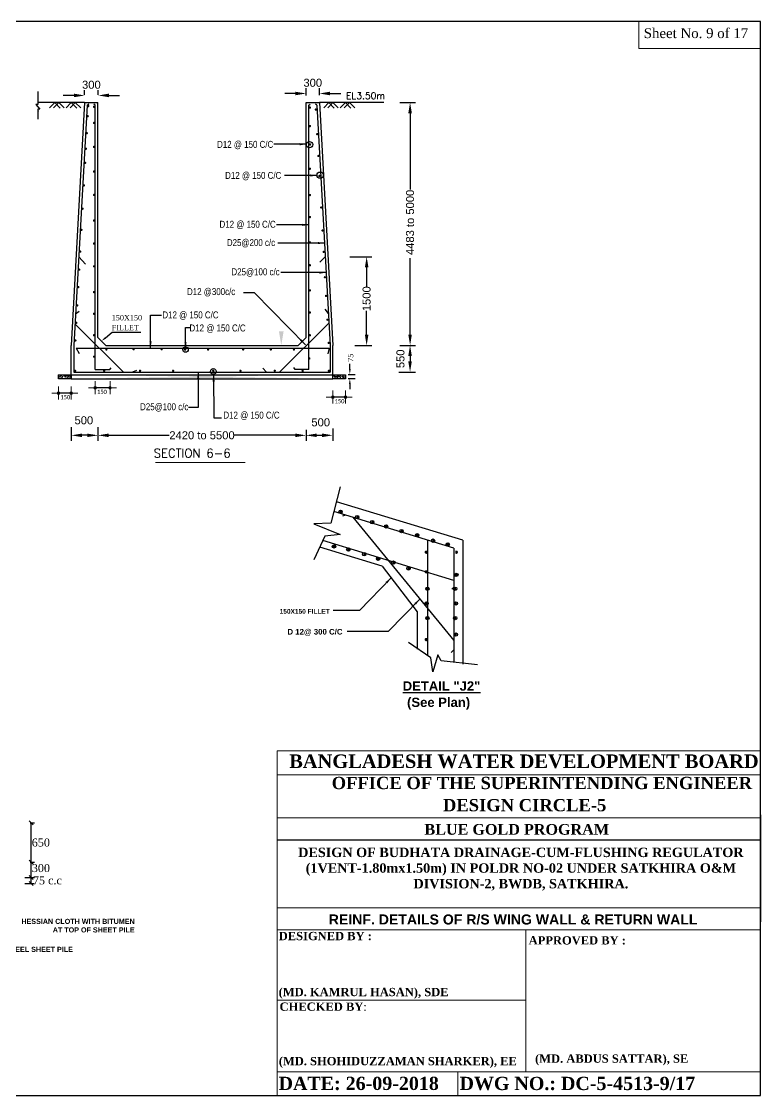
# Model space of a CAD drawing. Extents: x -298162 to 1078160, y -513173 to -216568.
# Drawn here: x 367770 to 381613, y -459691 to -439565 of the extents above; entities that cross this region are included whole.
import ezdxf

# ---------------------------------------------------------------- set-up
doc = ezdxf.new("R2010")
doc.units = 0
doc.header["$MEASUREMENT"] = 0
doc.linetypes.add('ACAD_ISO02W100', pattern=[15, 12, -3])
doc.layers.get('0').update_dxf_attribs({"linetype": 'CONTINUOUS'})
doc.layers.get('DEFPOINTS').update_dxf_attribs({"linetype": 'CONTINUOUS'})
for name, color, linetype, lineweight in [('Dim', 7, 'CONTINUOUS', 9), ('doted', 172, 'ACAD_ISO02W100', 30), ('Left Bank Profile', 7, 'CONTINUOUS', 25)]:
    doc.layers.add(name, color=color, linetype=linetype, lineweight=lineweight)
for name, color, linetype in [('ELEVATION', 7, 'CONTINUOUS'), ('LINE', 7, 'CONTINUOUS'), ('SLOPEEARTH', 3, 'CONTINUOUS'), ('TEXT', 10, 'CONTINUOUS')]:
    doc.layers.add(name, color=color, linetype=linetype)
doc.styles.add('ARIAL', font='ARIALN.TTF')
doc.styles.add('Arial-20', font='arial.ttf')
doc.styles.add('BIG', font='ROMANT.SHX')
doc.styles.add('cb', font='calibri.ttf')
doc.styles.get("Standard").update_dxf_attribs({"font": 'times.ttf', "height": 250})
doc.styles.add('sum', font='arialbd.ttf')
doc.dimstyles.new('3', dxfattribs={"dimtxt": 225, "dimasz": 350, "dimexe": 100, "dimexo": 25, "dimgap": 9, "dimtad": 0, "dimdec": 0, "dimzin": 0, "dimdsep": 46, "dimtxsty": 'Standard', "dimcen": 0, "dimclrt": 256, "dimadec": 0, "dimazin": 0, "dimtfac": 1, "dimtdec": 0, "dimtofl": 0, "dimtmove": 2, "dimatfit": 3, "dimfxl": 1, "dimtolj": 1, "dimtzin": 0, "dimarcsym": 0})
doc.dimstyles.new('FAHIM', dxfattribs={"dimscale": 0.6, "dimtxt": 150, "dimasz": 0.25, "dimexe": 0.18, "dimexo": 0.0625, "dimgap": 5, "dimtad": 1, "dimdec": 0, "dimrnd": 1, "dimzin": 12, "dimdsep": 46, "dimtxsty": 'cb', "dimblk1": 'FAHIM', "dimblk2": 'FAHIM', "dimsah": 1, "dimcen": -0.09, "dimse1": 1, "dimse2": 1, "dimclrd": 7, "dimclrt": 7, "dimadec": 0, "dimazin": 0, "dimtfac": 0.01, "dimtdec": 0, "dimtmove": 2, "dimatfit": 3, "dimldrblk": 'FAHIM', "dimfxl": 1, "dimtolj": 1, "dimtzin": 12, "dimarcsym": 0})
doc.dimstyles.new('Oblique', dxfattribs={"dimtxt": 75, "dimasz": 75, "dimexe": 60, "dimexo": 60, "dimgap": 25, "dimtad": 2, "dimtih": 1, "dimtoh": 1, "dimdec": 0, "dimzin": 0, "dimdsep": 46, "dimtxsty": 'Standard', "dimblk": 'OBLIQUE', "dimcen": 0, "dimadec": 0, "dimazin": 0, "dimtfac": 1, "dimtdec": 0, "dimtofl": 0, "dimtmove": 0, "dimatfit": 3, "dimldrblk": 'NONE', "dimfxl": 1, "dimtolj": 1, "dimtzin": 0, "dimarcsym": 0})
pattern_1 = [(50, (38742.505, -452367.126), (71.726018, -6.275213), [7.5, -82.5]), (355, (38742.505, -452367.126), (-13.875133, 75.219213), [6, -66]), (100.4514, (38748.48, -452367.65), (57.850938, 68.943954), [6.374019, -70.114211]), (46.1842, (38742.505, -452347.126), (106.724105, -16.551901), [11.25, -123.75]), (96.6356, (38751.4, -452348.5), (93.46627, 97.411787), [9.56103, -105.1713]), (351.1842, (38742.5, -452347.13), (93.466195, 97.41186), [9, -99]), (21, (38752.505, -452352.126), (59.690705, -40.261889), [7.5, -82.5]), (326, (38752.505, -452352.126), (24.331533, 72.515005), [6, -66]), (71.4514, (38757.48, -452355.48), (84.022263, 32.25305), [6.374019, -70.114211]), (37.5, (38742.505, -452367.126), (1.2159855, 33.2893854), [0, -65.2, 0, -67, 0, -66.25]), (7.5, (38742.505, -452367.126), (26.3069537, 39.441171), [0, -38.2, 0, -63.7, 0, -25.25]), (327.5, (38720.205, -452367.126), (53.3822436, -2.2554872), [0, -25, 0, -78, 0, -103.5]), (317.5, (38710.205, -452367.126), (58.318617, 10.010498), [0, -32.5, 0, -51.8, 0, -73.5])]

# ---------------------------------------------------------------- blocks, each defined once
blk = doc.blocks.new('*D1119')
at = {"layer": 'DEFPOINTS', "color": 0, "lineweight": -2}
for p in [(373894, -443973), (374235, -443973), (373992, -445634)]:
    blk.add_point(p, dxfattribs=at)
at = {"layer": 'LINE', "color": 0, "lineweight": -2}
for p, q in [((373919, -443973), (374335, -443973)), ((374235, -444173), (374235, -444535)), ((374235, -445434), (374235, -444986)), ((374017, -445634), (374335, -445634))]:
    blk.add_line(p, q, dxfattribs=at)
for points in [[(374202, -444173), (374269, -444173), (374235, -443973)], [(374202, -445434), (374269, -445434), (374235, -445634)]]:
    blk.add_solid(points, dxfattribs=at)
at = {"layer": 'LINE', "insert": (374235, -444760), "char_height": 150, "attachment_point": 5, "rotation": 90, "style": 'Arial-20'}
blk.add_mtext('\\A1;1500', dxfattribs=at)
blk = doc.blocks.new('*D1120')
at = {"layer": 'DEFPOINTS', "color": 0, "lineweight": -2}
for p in [(374831, -445634), (374814, -446134), (375048, -446134)]:
    blk.add_point(p, dxfattribs=at)
at = {"layer": 'LINE', "color": 0, "lineweight": -2}
for p, q in [((374856, -445634), (375148, -445634)), ((375048, -445834), (375048, -445934)), ((374839, -446134), (375148, -446134))]:
    blk.add_line(p, q, dxfattribs=at)
for points in [[(375015, -445834), (375082, -445834), (375048, -445634)], [(375015, -445934), (375082, -445934), (375048, -446134)]]:
    blk.add_solid(points, dxfattribs=at)
at = {"layer": 'LINE', "insert": (374869, -445886), "char_height": 150, "attachment_point": 5, "rotation": 90, "style": 'Arial-20'}
blk.add_mtext('\\A1;550', dxfattribs=at)
blk = doc.blocks.new('*D1121')
at = {"layer": 'DEFPOINTS', "color": 0, "lineweight": -2}
for p in [(374831, -441084), (375049, -441084), (374831, -445634)]:
    blk.add_point(p, dxfattribs=at)
at = {"layer": 'LINE', "color": 0, "lineweight": -2}
for p, q in [((374856, -441084), (375149, -441084)), ((375049, -441284), (375049, -442715)), ((375049, -445434), (375049, -444002)), ((374856, -445634), (375149, -445634))]:
    blk.add_line(p, q, dxfattribs=at)
for points in [[(375016, -441284), (375082, -441284), (375049, -441084)], [(375016, -445434), (375082, -445434), (375049, -445634)]]:
    blk.add_solid(points, dxfattribs=at)
at = {"layer": 'LINE', "insert": (375049, -443359), "char_height": 150, "attachment_point": 5, "rotation": 90, "style": 'Arial-20'}
blk.add_mtext('\\A1; 4483 to 5000', dxfattribs=at)
blk = doc.blocks.new('*D1122')
at = {"layer": 'DEFPOINTS', "color": 0, "lineweight": -2}
for p in [(373101, -447195), (373601, -447167), (373601, -447320)]:
    blk.add_point(p, dxfattribs=at)
at = {"layer": 'LINE', "color": 0, "lineweight": -2}
for p, q in [((373601, -447192), (373601, -447420)), ((373101, -447220), (373101, -447420)), ((373301, -447320), (373401, -447320))]:
    blk.add_line(p, q, dxfattribs=at)
for points in [[(373301, -447286), (373301, -447353), (373101, -447320)], [(373401, -447286), (373401, -447353), (373601, -447320)]]:
    blk.add_solid(points, dxfattribs=at)
at = {"layer": 'LINE', "insert": (373375, -447077), "char_height": 150, "attachment_point": 5, "style": 'Arial-20'}
blk.add_mtext('\\A1;500', dxfattribs=at)
blk = doc.blocks.new('*D1123')
at = {"layer": 'DEFPOINTS', "color": 0, "lineweight": -2}
for p in [(368701, -447142), (369201, -447142), (368701, -447320)]:
    blk.add_point(p, dxfattribs=at)
at = {"layer": 'LINE', "color": 0, "lineweight": -2}
for p, q in [((368701, -447167), (368701, -447420)), ((369201, -447167), (369201, -447420)), ((369001, -447320), (368901, -447320))]:
    blk.add_line(p, q, dxfattribs=at)
for points in [[(368901, -447287), (368901, -447353), (368701, -447320)], [(369001, -447287), (369001, -447353), (369201, -447320)]]:
    blk.add_solid(points, dxfattribs=at)
at = {"layer": 'LINE', "insert": (368938, -447039), "char_height": 150, "attachment_point": 5, "style": 'Arial-20'}
blk.add_mtext('\\A1;500', dxfattribs=at)
blk = doc.blocks.new('*D1124')
at = {"layer": 'DEFPOINTS', "color": 0, "lineweight": -2}
for p in [(369201, -447225), (373101, -447225), (373101, -447320)]:
    blk.add_point(p, dxfattribs=at)
at = {"layer": 'LINE', "color": 0, "lineweight": -2}
for p, q in [((369201, -447250), (369201, -447420)), ((369401, -447320), (370538, -447320)), ((372901, -447320), (371763, -447320)), ((373101, -447250), (373101, -447420))]:
    blk.add_line(p, q, dxfattribs=at)
for points in [[(369401, -447287), (369401, -447353), (369201, -447320)], [(372901, -447287), (372901, -447353), (373101, -447320)]]:
    blk.add_solid(points, dxfattribs=at)
at = {"layer": 'LINE', "insert": (371151, -447320), "char_height": 150, "attachment_point": 5, "style": 'Arial-20'}
blk.add_mtext('\\A1;2420 to 5500', dxfattribs=at)
blk = doc.blocks.new('*D1125')
at = {"layer": 'DEFPOINTS', "color": 0, "lineweight": -2}
for p in [(368951, -440962), (369207, -440951), (369207, -440962)]:
    blk.add_point(p, dxfattribs=at)
at = {"layer": 'LINE', "color": 0, "lineweight": -2}
for p, q in [((368751, -440951), (368551, -440951)), ((368951, -440937), (368951, -440851)), ((369207, -440937), (369207, -440851)), ((369407, -440951), (369607, -440951))]:
    blk.add_line(p, q, dxfattribs=at)
for points in [[(368751, -440917), (368751, -440984), (368951, -440951)], [(369407, -440917), (369407, -440984), (369207, -440951)]]:
    blk.add_solid(points, dxfattribs=at)
at = {"layer": 'LINE', "insert": (369079, -440751), "char_height": 150, "attachment_point": 5, "style": 'Arial-20'}
blk.add_mtext('\\A1;300', dxfattribs=at)
blk = doc.blocks.new('*D1126')
at = {"layer": 'DEFPOINTS', "color": 0, "lineweight": -2}
for p in [(373351, -440914), (373101, -440978), (373351, -440972)]:
    blk.add_point(p, dxfattribs=at)
at = {"layer": 'LINE', "color": 0, "lineweight": -2}
for p, q in [((372901, -440914), (372701, -440914)), ((373101, -440953), (373101, -440814)), ((373351, -440947), (373351, -440814)), ((373551, -440914), (373751, -440914))]:
    blk.add_line(p, q, dxfattribs=at)
for points in [[(372901, -440881), (372901, -440948), (373101, -440914)], [(373551, -440881), (373551, -440948), (373351, -440914)]]:
    blk.add_solid(points, dxfattribs=at)
at = {"layer": 'LINE', "insert": (373226, -440714), "char_height": 150, "attachment_point": 5, "style": 'Arial-20'}
blk.add_mtext('\\A1;300', dxfattribs=at)
blk = doc.blocks.new('FAHIM')
at = {"layer": 'Dim', "color": 7}
for p, q in [((-738, 0), (762, 0)), ((0, -750), (0, 750))]:
    blk.add_line(p, q, dxfattribs=at)
at = {"layer": 'Dim', "color": 7, "const_width": 150}
blk.add_lwpolyline([(-75, 0, 1), (75, 0, 1)], format="xyb", close=True, dxfattribs=at)
at = {"layer": 'Dim', "color": 7}
for points in [[(-148, -2, 1), (152, -2, 1)], [(-147, -1, 1), (153, -1, 1)]]:
    blk.add_lwpolyline(points, format="xyb", close=True, dxfattribs=at)
blk = doc.blocks.new('*D1152')
at = {"layer": 'DEFPOINTS', "color": 0, "linetype": 'ByBlock', "lineweight": -2}
for p in [(369151, -446084), (369428, -446084), (369151, -446429)]:
    blk.add_point(p, dxfattribs=at)
at = {"layer": 'LINE', "color": 7, "linetype": 'ByBlock', "lineweight": -2}
blk.add_line((369428, -446429), (369151, -446429), dxfattribs=at)
at = {"layer": 'LINE', "color": 7, "linetype": 'ByBlock', "lineweight": -2, "xscale": 0.162, "yscale": 0.162, "zscale": 0.162, "rotation": 180}
blk.add_blockref('FAHIM', (369151, -446429), dxfattribs=at)
at = {"layer": 'LINE', "color": 7, "linetype": 'ByBlock', "lineweight": -2, "xscale": 0.162, "yscale": 0.162, "zscale": 0.162}
blk.add_blockref('FAHIM', (369428, -446429), dxfattribs=at)
at = {"layer": 'LINE', "color": 7, "linetype": 'ByBlock', "lineweight": -2, "insert": (369277, -446506), "char_height": 180, "attachment_point": 5, "style": 'cb'}
blk.add_mtext('\\A1;{\\H0.4333x;150}', dxfattribs=at)
blk = doc.blocks.new('*D1166')
at = {"layer": 'DEFPOINTS', "color": 0, "linetype": 'ByBlock', "lineweight": -2}
for p in [(368463, -446184), (368701, -446184), (368463, -446529)]:
    blk.add_point(p, dxfattribs=at)
at = {"layer": 'LINE', "color": 7, "linetype": 'ByBlock', "lineweight": -2}
blk.add_line((368700, -446529), (368464, -446529), dxfattribs=at)
at = {"layer": 'LINE', "color": 7, "linetype": 'ByBlock', "lineweight": -2, "xscale": 0.162, "yscale": 0.162, "zscale": 0.162, "rotation": 180}
blk.add_blockref('FAHIM', (368463, -446529), dxfattribs=at)
at = {"layer": 'LINE', "color": 7, "linetype": 'ByBlock', "lineweight": -2, "xscale": 0.162, "yscale": 0.162, "zscale": 0.162}
blk.add_blockref('FAHIM', (368701, -446529), dxfattribs=at)
at = {"layer": 'LINE', "color": 7, "linetype": 'ByBlock', "lineweight": -2, "insert": (368590, -446606), "char_height": 180, "attachment_point": 5, "style": 'cb'}
blk.add_mtext('\\A1;{\\H0.4333x;150}', dxfattribs=at)
blk = doc.blocks.new('*D1167')
at = {"layer": 'DEFPOINTS', "color": 0, "linetype": 'ByBlock', "lineweight": -2}
for p in [(373601, -446259), (373838, -446259), (373601, -446604)]:
    blk.add_point(p, dxfattribs=at)
at = {"layer": 'LINE', "color": 7, "linetype": 'ByBlock', "lineweight": -2}
blk.add_line((373838, -446604), (373601, -446604), dxfattribs=at)
at = {"layer": 'LINE', "color": 7, "linetype": 'ByBlock', "lineweight": -2, "xscale": 0.162, "yscale": 0.162, "zscale": 0.162, "rotation": 180}
blk.add_blockref('FAHIM', (373601, -446604), dxfattribs=at)
at = {"layer": 'LINE', "color": 7, "linetype": 'ByBlock', "lineweight": -2, "xscale": 0.162, "yscale": 0.162, "zscale": 0.162}
blk.add_blockref('FAHIM', (373838, -446604), dxfattribs=at)
at = {"layer": 'LINE', "color": 7, "linetype": 'ByBlock', "lineweight": -2, "insert": (373727, -446681), "char_height": 180, "attachment_point": 5, "style": 'cb'}
blk.add_mtext('\\A1;{\\H0.4333x;150}', dxfattribs=at)
blk = doc.blocks.new('_Oblique')
at = {"color": 0, "linetype": 'ByBlock', "lineweight": -2}
blk.add_line((-0.5, -0.5), (0.5, 0.5), dxfattribs=at)
blk = doc.blocks.new('*D1236')
at = {"layer": 'DEFPOINTS', "color": 0, "lineweight": -2}
for p in [(367778, -455605), (367951, -455605), (367778, -455718)]:
    blk.add_point(p, dxfattribs=at)
at = {"layer": 'LINE', "color": 0, "lineweight": -2}
for p, q in [((367835, -455605), (368008, -455605)), ((367951, -455718), (367951, -455605)), ((367835, -455718), (368008, -455718))]:
    blk.add_line(p, q, dxfattribs=at)
at = {"layer": 'LINE', "color": 0, "lineweight": -2, "xscale": 71.25, "yscale": 71.25, "zscale": 71.25}
for p, rotation in [((367951, -455605), 90), ((367951, -455718), 270)]:
    blk.add_blockref('_Oblique', p, dxfattribs=dict(at, rotation=rotation))
at = {"layer": 'LINE', "color": 0, "insert": (368255, -455661), "char_height": 250, "attachment_point": 5}
blk.add_mtext('\\A1;{\\H0.6x;75 c.c}', dxfattribs=at)
blk = doc.blocks.new('_None')
blk = doc.blocks.new('*D1239')
at = {"layer": 'DEFPOINTS', "color": 0, "lineweight": -2}
for p in [(367876, -455318), (367951, -455318), (367876, -455605)]:
    blk.add_point(p, dxfattribs=at)
at = {"layer": 'LINE', "color": 0, "lineweight": -2}
for p, q in [((367936, -455318), (368011, -455318)), ((367951, -455605), (367951, -455318)), ((367936, -455605), (368011, -455605))]:
    blk.add_line(p, q, dxfattribs=at)
at = {"layer": 'LINE', "color": 0, "lineweight": -2, "xscale": 75, "yscale": 75, "zscale": 75}
for p, rotation in [((367951, -455318), 90), ((367951, -455605), 270)]:
    blk.add_blockref('_Oblique', p, dxfattribs=dict(at, rotation=rotation))
at = {"layer": 'LINE', "color": 0, "insert": (368134, -455430), "char_height": 250, "attachment_point": 5}
blk.add_mtext('\\A1;{\\H0.6x;300}', dxfattribs=at)
blk = doc.blocks.new('*D1240')
at = {"layer": 'DEFPOINTS', "color": 0, "lineweight": -2}
for p in [(367875, -454583), (367951, -454583), (367875, -455318)]:
    blk.add_point(p, dxfattribs=at)
at = {"layer": 'LINE', "color": 0, "lineweight": -2}
for p, q in [((367935, -454583), (368011, -454583)), ((367951, -455318), (367951, -454583)), ((367935, -455318), (368011, -455318))]:
    blk.add_line(p, q, dxfattribs=at)
at = {"layer": 'LINE', "color": 0, "lineweight": -2, "xscale": 75, "yscale": 75, "zscale": 75}
for p, rotation in [((367951, -454583), 90), ((367951, -455318), 270)]:
    blk.add_blockref('_Oblique', p, dxfattribs=dict(at, rotation=rotation))
at = {"layer": 'LINE', "color": 0, "insert": (368133, -454951), "char_height": 250, "attachment_point": 5}
blk.add_mtext('\\A1;{\\H0.6x;650}', dxfattribs=at)

msp = doc.modelspace()

# ---------------------------------------------------------------- hatches: boundary and pattern name
for points in [[(373730.314, -448726.012), (373730.314, -448780.204, 0.587115751), (373778.868, -448753.108, 0.587115751)], [(374040.732, -448826.981), (374040.732, -448881.173, 0.587115751), (374089.286, -448854.077, 0.587115751)], [(374322.273, -448920.738), (374322.273, -448974.93, 0.587115751), (374370.827, -448947.834, 0.587115751)], [(374582.158, -449000.071), (374582.158, -449054.262, 0.587115751), (374630.711, -449027.166, 0.587115751)], [(374870.918, -449086.615), (374870.918, -449140.807, 0.587115751), (374919.472, -449113.711, 0.587115751)], [(375166.898, -449165.948), (375166.898, -449220.14, 0.587115751), (375215.451, -449193.044, 0.587115751)], [(373607.591, -449375.098), (373607.591, -449429.29, 0.587115751), (373656.145, -449402.194, 0.587115751)], [(375462.877, -449266.917), (375462.877, -449321.109, 0.587115751), (375511.431, -449294.013, 0.587115751)], [(375737.2, -449339.037), (375737.2, -449393.229, 0.587115751), (375785.753, -449366.133, 0.587115751)], [(373876.131, -449432.794), (373876.131, -449486.986, 0.587115751), (373924.685, -449459.89, 0.587115751)], [(374172.11, -449519.339), (374172.11, -449573.531, 0.587115751), (374220.664, -449546.435, 0.587115751)], [(374431.995, -449605.884), (374431.995, -449660.076, 0.587115751), (374480.548, -449632.98, 0.587115751)], [(375368.386, -449483.279), (375368.386, -449537.47, -0.587115751), (375319.833, -449510.375, -0.587115751)], [(375897.455, -449483.279), (375897.455, -449537.47, 0.587115751), (375946.008, -449510.375, 0.587115751)], [(374720.756, -449678.004), (374720.756, -449732.196, 0.587115751), (374769.309, -449705.1, 0.587115751)], [(375002.297, -449786.185), (375002.297, -449840.377, 0.587115751), (375050.85, -449813.281, 0.587115751)], [(375368.386, -449851.094), (375368.386, -449905.286, -0.587115751), (375319.833, -449878.19, -0.587115751)], [(375931.469, -449908.79), (375931.469, -449962.982, -0.587115751), (375882.916, -449935.886, -0.587115751)], [(375356.029, -450168.424), (375356.029, -450222.616, 0.587115751), (375404.582, -450195.52, 0.587115751)], [(375909.812, -450168.424), (375909.812, -450222.616, -0.587115751), (375861.258, -450195.52, -0.587115751)], [(375341.59, -450442.483), (375341.59, -450496.674, 0.587115751), (375390.144, -450469.578, 0.587115751)], [(375924.25, -450442.483), (375924.25, -450496.674, -0.587115751), (375875.697, -450469.578, -0.587115751)], [(375356.029, -450716.541), (375356.029, -450770.733, 0.587115751), (375404.582, -450743.637, 0.587115751)], [(375909.812, -450716.541), (375909.812, -450770.733, -0.587115751), (375861.258, -450743.637, -0.587115751)], [(375924.25, -451026.659), (375924.25, -451080.851, -0.587115751), (375875.697, -451053.755, -0.587115751)], [(375368.386, -451120.416), (375368.386, -451174.608, -0.587115751), (375319.833, -451147.512, -0.587115751)]]:
    msp.add_hatch(color=0).paths.add_polyline_path(points)
h = msp.add_hatch(color=0)
h.paths.add_polyline_path([(375340.907, -450195.52, 0.659719078), (375394.722, -450218.555), (375394.722, -450172.485, 0.659719078)])
h.paths.add_polyline_path([(375390.144, -450469.578, 1), (375326.469, -450469.578, 1)])
h.paths.add_polyline_path([(375394.722, -450766.672), (375394.722, -450720.602, 0.659719078), (375340.907, -450743.637, 0.659719078)])
h = msp.add_hatch(color=0)
h.paths.add_polyline_path([(375871.118, -450172.485, -0.659719078), (375924.933, -450195.52, -0.659719078), (375871.118, -450218.555)])
h.paths.add_polyline_path([(375875.697, -450469.578, -1), (375939.372, -450469.578, -1)])
h.paths.add_polyline_path([(375871.118, -450720.602, -0.659719078), (375924.933, -450743.637, -0.659719078), (375871.118, -450766.672)])
at = {"layer": 'LINE', "lineweight": 5}
h = msp.add_hatch(dxfattribs=at)
h.set_pattern_fill('AR-CONC', color=0, scale=10, style=0)
h.set_pattern_definition(pattern_1)
h.paths.add_polyline_path([(368463.489, -446183.624), (368700.588, -446183.624), (368700.588, -446258.624), (368463.489, -446258.624)])
at = {"layer": 'LINE', "linetype": 'ByBlock', "lineweight": -2}
h = msp.add_hatch(dxfattribs=at)
h.set_pattern_fill('AR-CONC', color=0, scale=10, style=0)
h.set_pattern_definition([(50, (-1484.05, -451629.86), (71.726018, -6.2752135), [7.5, -82.5]), (355, (-1484.05, -451629.86), (-13.875133, 75.219213), [6, -66]), (100.4514, (-1478.07, -451630.386), (57.850938, 68.943954), [6.374019, -70.114211]), (46.1842, (-1484.05, -451609.86), (106.724105, -16.551901), [11.25, -123.75]), (96.6356, (-1475.15, -451611.24), (93.46627, 97.411787), [9.56103, -105.1713]), (351.1842, (-1484.05, -451609.86), (93.466195, 97.41186), [9, -99]), (21, (-1474.05, -451614.86), (59.690705, -40.261889), [7.5, -82.5]), (326, (-1474.05, -451614.86), (24.331533, 72.515005), [6, -66]), (71.4514, (-1469.074, -451618.22), (84.022263, 32.25305), [6.374019, -70.114211]), (37.5, (-1484.048, -451629.863), (1.2159855, 33.2893854), [0, -65.2, 0, -67, 0, -66.25]), (7.5, (-1484.05, -451629.863), (26.3069537, 39.4411712), [0, -38.2, 0, -63.7, 0, -25.25]), (327.5, (-1506.348, -451629.863), (53.3822436, -2.2554872), [0, -25, 0, -78, 0, -103.5]), (317.5, (-1516.35, -451629.863), (58.318617, 10.010498), [0, -32.5, 0, -51.8, 0, -73.5])])
edge = h.paths.add_edge_path()
edge.add_line((368700.588, -446183.624), (373600.588, -446183.624))
edge.add_line((368700.588, -446258.624), (373600.588, -446258.624))
at = {"layer": 'LINE', "lineweight": 5}
h = msp.add_hatch(dxfattribs=at)
h.set_pattern_fill('AR-CONC', color=0, scale=10, style=0)
h.set_pattern_definition(pattern_1)
h.paths.add_polyline_path([(373600.588, -446183.624), (373837.686, -446183.624), (373837.686, -446258.624), (373600.588, -446258.624)])

# ---------------------------------------------------------------- linework, layer by layer
at = {"color": 0}
for p, q in [((373739.378, -448285.156), (373566.122, -448963.089)), ((376034.23, -449286.441), (373673.143, -448565.692)), ((375871.118, -449433.539), (373621.401, -448746.787)), ((373566.122, -448963.089), (373248.486, -448977.513)), ((373248.486, -448977.513), (373739.378, -449179.451)), ((373976.676, -448855.239), (375871.118, -451166.416)), ((373450.618, -449208.3), (373248.486, -449655.447)), ((373739.378, -449179.451), (373450.618, -449208.3)), ((374523.216, -449768.804), (373358.03, -449413.118)), ((375871.118, -450042.131), (373412.902, -449291.733)), ((375375.605, -449282.278), (375375.605, -451449.529)), ((376034.23, -449286.441), (376034.23, -451608.856)), ((375871.118, -449433.539), (375871.118, -451574.083)), ((374523.216, -449768.804), (375184.157, -450627.199)), ((375184.157, -450627.199), (375184.157, -451325.771)), ((375436.559, -451490.916), (375017.856, -451202.434)), ((375566.501, -451433.22), (375472.654, -451750.551)), ((375631.472, -451548.613), (375566.501, -451433.22)), ((375472.654, -451750.551), (375436.559, -451490.916)), ((376310.059, -451620.734), (375631.472, -451548.613))]:
    msp.add_line(p, q, dxfattribs=at)
at = {"color": 0, "lineweight": 13}
for p, q in [((372559.168, -453235.153), (381612.973, -453235.153)), ((372559.168, -453235.153), (372559.168, -459691.278)), ((372559.168, -453684.222), (381612.973, -453684.222)), ((372559.168, -454485.312), (381612.973, -454485.312)), ((372559.168, -456177.329), (381612.973, -456177.329)), ((372559.168, -456584.227), (381612.973, -456584.227)), ((377217.211, -459250.06), (377217.211, -456584.227)), ((377217.211, -459250.06), (377217.211, -457255.273)), ((377217.211, -459250.06), (377217.211, -457255.273)), ((377217.211, -459250.06), (377217.211, -457255.273)), ((372559.168, -457901.894), (377222.577, -457901.894)), ((372559.168, -459250.06), (381496.789, -459250.06)), ((373251.316, -459250.06), (381612.973, -459250.06)), ((373251.316, -459250.06), (381496.789, -459250.06)), ((373251.316, -459250.06), (381496.789, -459250.06)), ((375944.179, -459250.06), (375944.179, -459691.278)), ((372559.168, -459691.278), (381612.973, -459691.278))]:
    msp.add_line(p, q, dxfattribs=at)
at = {"color": 0}
for centre in [(373747.03, -448753.108), (374057.448, -448854.077), (374338.989, -448947.834), (374598.874, -449027.166), (374887.634, -449113.711), (375183.614, -449193.044), (373624.307, -449402.194), (375479.593, -449294.013), (375753.916, -449366.133), (373892.847, -449459.89), (374188.827, -449546.435), (374448.711, -449632.98), (374737.472, -449705.1), (375019.013, -449813.281), (375914.753, -449935.886), (375372.745, -450195.52), (375893.096, -450195.52), (375358.307, -450469.578), (375907.534, -450469.578), (375372.745, -450743.637), (375893.096, -450743.637), (375907.534, -451053.755)]:
    msp.add_circle(centre, 31.837, dxfattribs=at)
at = {"layer": 'DEFPOINTS', "color": 0, "linetype": 'ByBlock'}
msp.add_point((380760.669, -445633.624), dxfattribs=at)
at = {"layer": 'doted', "color": 0, "linetype": 'ByBlock', "lineweight": 13}
msp.add_lwpolyline([(381612.973, -439564.828), (379333.259, -439564.828), (379333.259, -440073.088), (381612.973, -440073.088)], close=True, dxfattribs=at)
at = {"layer": 'Left Bank Profile', "color": 0}
msp.add_lwpolyline([(381612.973, -454428.846), (381612.973, -456436.534)], dxfattribs=at)
at = {"layer": 'LINE', "color": 0}
for p, q in [((368078.711, -440874.784), (368078.711, -441121.256)), ((368078.711, -441121.256), (368041.67, -441121.256)), ((368041.67, -441121.256), (368115.753, -441207.522)), ((368950.588, -441083.624), (368091.058, -441084.286)), ((368950.588, -441083.624), (368700.588, -445633.624)), ((368997.916, -441133.624), (368750.512, -445636.367)), ((368950.588, -441083.624), (369200.588, -441083.624)), ((368997.916, -441133.624), (369031.069, -441109.964)), ((369150.588, -441133.624), (369127.629, -441114.558)), ((369150.588, -446083.942), (369150.588, -441133.624)), ((369200.588, -445483.624), (369200.588, -441083.624)), ((373100.588, -445483.624), (373100.588, -441083.624)), ((373100.588, -441083.624), (373350.588, -441083.624)), ((373150.588, -441133.624), (373179.949, -441114.092)), ((373150.588, -446087.988), (373150.588, -441133.624)), ((373303.259, -441133.624), (373280.087, -441115.414)), ((373303.259, -441133.624), (373550.663, -445636.367)), ((373350.588, -441083.624), (373600.588, -445633.624)), ((374558.515, -441083.624), (373350.588, -441083.624)), ((368078.711, -441207.522), (368078.711, -441392.376)), ((368115.753, -441207.522), (368078.711, -441207.522)), ((368081.871, -441240.513), (368081.871, -441245.24)), ((373056.009, -443375.818), (372714.732, -443375.818)), ((368841.918, -443972.784), (368969.484, -444112.84)), ((373459.257, -443972.784), (373357.204, -444074.643)), ((368782.931, -445046.34), (368847.775, -444992.148)), ((373517.871, -445039.556), (373459.702, -444952.772)), ((368772.322, -445239.428), (369682.405, -446133.624)), ((369346.291, -445493.737), (369468.63, -445388.536)), ((369468.63, -445388.536), (370004.1, -445388.536)), ((373527.786, -445220.006), (372599.903, -446133.624)), ((369200.588, -445483.624), (369350.588, -445633.624)), ((373100.588, -445483.624), (372950.588, -445633.624)), ((368700.588, -446258.624), (368700.588, -445633.624)), ((368750.512, -445636.367), (368750.512, -446133.624)), ((368791.833, -445683.624), (373533.606, -445683.624)), ((368791.833, -445683.624), (368849.995, -445788.175)), ((369350.588, -445633.624), (372950.588, -445633.624)), ((373533.606, -445683.624), (373509.632, -445791.008)), ((373550.663, -445636.367), (373550.663, -446133.624)), ((373600.588, -446258.624), (373600.588, -445633.624)), ((373920.401, -446079.172), (373920.401, -445979.172)), ((368700.588, -446183.624), (373600.588, -446183.624)), ((368750.512, -446133.624), (373550.663, -446133.624)), ((369856.178, -446132.532), (369931.879, -446098.395)), ((372361.396, -446133.624), (372292.79, -446064.394)), ((373889.656, -446179.172), (374020.401, -446179.172)), ((368700.588, -446258.624), (373600.588, -446258.624)), ((373889.656, -446255.746), (374020.401, -446255.746)), ((373920.401, -446355.746), (373920.401, -446455.746)), ((372565.643, -454900.175), (381612.973, -454900.175))]:
    msp.add_line(p, q, dxfattribs=at)
at = {"layer": 'LINE', "color": 0, "linetype": 'ByBlock', "lineweight": -2}
for p, q in [((369150.588, -446083.942), (369427.848, -446083.942)), ((369427.848, -446083.942), (369449.991, -446053.392)), ((372897.966, -446087.988), (372868.394, -446047.784)), ((373150.588, -446087.988), (372897.966, -446087.988)), ((373841.871, -448814.088), (373780.957, -448834.173)), ((375871.118, -450162.748), (375830.876, -450200.475)), ((375871.118, -451338.736), (375818.772, -451387.739))]:
    msp.add_line(p, q, dxfattribs=at)
at = {"layer": 'LINE', "color": 0}
msp.add_lwpolyline([(353151.327, -459691.278), (381612.973, -459691.278), (381612.973, -439564.828), (353151.327, -439564.828)], close=True, dxfattribs=at)
for points in [[(368295.094, -441183.286), (368392.091, -441084.054), (368494.094, -441187.286)], [(368369.85, -441181.426), (368466.847, -441082.195), (368568.85, -441185.426)], [(368606.094, -441183.286), (368703.091, -441084.054), (368805.094, -441187.286)], [(368680.85, -441181.426), (368777.847, -441082.195), (368879.85, -441185.426)], [(373430.945, -441182.856), (373527.941, -441083.624), (373629.945, -441186.856)], [(373505.701, -441180.997), (373602.697, -441081.765), (373704.701, -441184.997)], [(373741.945, -441182.856), (373838.941, -441083.624), (373940.945, -441186.856)], [(373816.701, -441180.997), (373913.697, -441081.765), (374015.701, -441184.997)]]:
    msp.add_lwpolyline(points, dxfattribs=at)
at = {"layer": 'LINE', "color": 0, "const_width": 21.6}
for points in [[(369009.765, -441149.734, 1), (369031.365, -441149.734, 1)], [(369117.951, -441163.379, 1), (369139.551, -441163.379, 1)], [(373161.601, -441178.051, 1), (373183.201, -441178.051, 1)], [(368999.376, -441338.819, 1), (369020.976, -441338.819, 1)], [(373272.69, -441215.973, 1), (373294.29, -441215.973, 1)], [(369117.951, -441466.171, 1), (369139.551, -441466.171, 1)], [(373161.601, -441526.156, 1), (373183.201, -441526.156, 1)], [(368981.866, -441657.494, 1), (369003.466, -441657.494, 1)], [(373297.92, -441675.159, 1), (373319.52, -441675.159, 1)], [(368965.786, -441950.161, 1), (368987.386, -441950.161, 1)], [(369117.951, -441915.52, 1), (369139.551, -441915.52, 1)], [(373164.194, -441869.105, 1), (373185.794, -441869.105, 1)], [(373320.386, -442084.04, 1), (373341.986, -442084.04, 1)], [(368951.316, -442213.513, 1), (368972.916, -442213.513, 1)], [(369117.951, -442376.701, 1), (369139.551, -442376.701, 1)], [(373161.601, -442324.812, 1), (373183.201, -442324.812, 1)], [(373340.953, -442458.365, 1), (373362.553, -442458.365, 1)], [(368928.04, -442637.125, 1), (368949.64, -442637.125, 1)], [(369117.951, -442815.325, 1), (369139.551, -442815.325, 1)], [(373161.601, -442817.962, 1), (373183.201, -442817.962, 1)], [(368904.085, -443073.106, 1), (368925.685, -443073.106, 1)], [(373373.479, -443050.327, 1), (373395.079, -443050.327, 1)], [(369117.951, -443295.038, 1), (369139.551, -443295.038, 1)], [(373161.601, -443230.173, 1), (373183.201, -443230.173, 1)], [(368882.307, -443469.464, 1), (368903.907, -443469.464, 1)], [(373397.157, -443481.278, 1), (373418.757, -443481.278, 1)], [(369117.951, -443726.783, 1), (369139.551, -443726.783, 1)], [(373161.601, -443705.768, 1), (373183.201, -443705.768, 1)], [(368859.935, -443876.638, 1), (368881.535, -443876.638, 1)], [(373419.251, -443883.385, 1), (373440.851, -443883.385, 1)], [(369117.951, -444153.404, 1), (369139.551, -444153.404, 1)], [(373161.601, -444132.612, 1), (373183.201, -444132.612, 1)], [(368841.337, -444215.12, 1), (368862.937, -444215.12, 1)], [(373443.277, -444358.655, 1), (373464.877, -444358.655, 1)], [(368823.339, -444542.695, 1), (368844.939, -444542.695, 1)], [(373161.601, -444603.986, 1), (373183.201, -444603.986, 1)], [(369117.951, -444636.44, 1), (369139.551, -444636.44, 1)], [(373464.483, -444706.596, 1), (373486.083, -444706.596, 1)], [(368804.523, -444885.146, 1), (368826.123, -444885.146, 1)], [(368786.704, -445209.438, 1), (368808.304, -445209.438, 1)], [(369117.951, -445042.416, 1), (369139.551, -445042.416, 1)], [(373161.601, -445018.397, 1), (373183.201, -445018.397, 1)], [(373489.019, -445153.165, 1), (373510.619, -445153.165, 1)], [(368768.479, -445541.145, 1), (368790.079, -445541.145, 1)], [(369117.951, -445443.947, 1), (369139.551, -445443.947, 1)], [(373161.601, -445443.412, 1), (373183.201, -445443.412, 1)], [(373512.89, -445587.605, 1), (373534.49, -445587.605, 1)], [(369349.049, -445710.974, 1), (369370.649, -445710.974, 1)], [(369858.144, -445706.859, 1), (369879.744, -445706.859, 1)], [(370384.545, -445706.861, 1), (370406.145, -445706.861, 1)], [(370824.188, -445714.056, 1), (370845.788, -445714.056, 1)], [(371254.075, -445710.974, 1), (371275.675, -445710.974, 1)], [(371910.491, -445710.974, 1), (371932.091, -445710.974, 1)], [(372429.152, -445710.974, 1), (372450.752, -445710.974, 1)], [(372863.032, -445710.974, 1), (372884.632, -445710.974, 1)], [(369117.951, -445845.477, 1), (369139.551, -445845.477, 1)], [(373150.801, -445879.227, 1), (373172.401, -445879.227, 1)], [(368763.674, -446110.246, 1), (368785.274, -446110.246, 1)], [(369307.346, -446110.246, 1), (369328.946, -446110.246, 1)], [(369980.039, -446110.246, 1), (370001.639, -446110.246, 1)], [(370600.12, -446110.246, 1), (370621.72, -446110.246, 1)], [(371351.562, -446110.246, 1), (371373.162, -446110.246, 1)], [(371861.223, -446110.246, 1), (371882.823, -446110.246, 1)], [(372502.825, -446110.246, 1), (372524.425, -446110.246, 1)], [(373025.431, -446110.246, 1), (373047.031, -446110.246, 1)], [(373516.751, -446110.246, 1), (373538.351, -446110.246, 1)]]:
    msp.add_lwpolyline(points, format="xyb", close=True, dxfattribs=at)
at = {"layer": 'LINE', "color": 0, "linetype": 'ByBlock', "lineweight": -2}
for points in [[(368463.489, -446183.624), (368700.588, -446183.624), (368700.588, -446258.624), (368463.489, -446258.624)], [(373600.588, -446183.624), (373837.686, -446183.624), (373837.686, -446258.624), (373600.588, -446258.624)]]:
    msp.add_lwpolyline(points, close=True, dxfattribs=at)
at = {"layer": 'LINE', "color": 0, "const_width": 20}
msp.add_lwpolyline([(370273.979, -447826.783), (371965.192, -447826.783)], dxfattribs=at)
at = {"layer": 'LINE', "color": 0}
for centre, radius in [((373166.069, -441873.106), 59.502), ((373364.357, -442444.582), 58.717), ((370842.448, -445712.302), 51.137), ((371362.987, -446122.563), 52.921)]:
    msp.add_circle(centre, radius, dxfattribs=at)
for points in [[(369356.145, -445507.179), (369336.438, -445480.295), (369265.641, -445552.859)], [(373903.734, -446079.172), (373937.068, -446079.172), (373920.401, -446179.172)], [(373903.734, -446355.746), (373937.068, -446355.746), (373920.401, -446255.746)]]:
    msp.add_solid(points, dxfattribs=at)
at = {"layer": 'SLOPEEARTH', "color": 0}
msp.add_solid([(372592.58, -445371.124), (372680.08, -445371.124), (372636.33, -445633.624)], dxfattribs=at)

# ---------------------------------------------------------------- texts
at = {"color": 0, "insert": (373543.849, -450574.841), "char_height": 87.51204, "width": 1346.70513, "attachment_point": 3, "style": 'sum'}
msp.add_mtext('150X150 FILLET', dxfattribs=at)
at = {"color": 0, "ltscale": 2, "width": 2795.64227, "attachment_point": 3, "style": 'sum'}
for s, insert, char_height in [('{\\LDETAIL "J2"}', (376365.256, -451929.732), 175.02407), ('(See Plan)', (376174.176, -452235.284), 175.0241)]:
    msp.add_mtext(s, dxfattribs=dict(at, insert=insert, char_height=char_height))
at = {"color": 0, "lineweight": 13}
for s, insert, char_height, width, attachment_point in [('{\\fTimes New Roman|b1|i0|c0|p18;BANGLADESH WATER DEVELOPMENT BOARD}', (372784.526, -453300.054), 253.37978, 9101.31946, 1), ('{\\fTimes New Roman|b1|i0|c0|p18;OFFICE OF THE SUPERINTENDING ENGINEER}', (373580.212, -453719.611), 230, 9077.04926, 1), ('{\\fTimes New Roman|b1|i0|c0|p18;DESIGN CIRCLE-5}', (375664.746, -454134.973), 230, 9077.04926, 1), ('{\\fTimes New Roman|b1|i0|c0|p18;BLUE GOLD PROGRAM}', (375318.548, -454603.989), 200, 7732.30122, 1), ('\\pt1056;{\\fTimes New Roman|b1|i0|c0|p18;DESIGN OF BUDHATA DRAINAGE-CUM-FLUSHING REGULATOR (1VENT-1.80mx1.50m) IN POLDR NO-02 UNDER SATKHIRA O&M DIVISION-2, BWDB, SATKHIRA.}', (377124.249, -455448.943), 175.96656, 8999.90159, 5)]:
    msp.add_mtext(s, dxfattribs=dict(at, insert=insert, char_height=char_height, width=width, attachment_point=attachment_point))
at = {"color": 0, "linetype": 'Continuous', "lineweight": -3, "insert": (369890.537, -456508.57), "char_height": 96, "attachment_point": 6, "style": 'sum'}
msp.add_mtext('HESSIAN CLOTH WITH BITUMEN \\PAT TOP OF SHEET PILE ', dxfattribs=at)
at = {"color": 0, "lineweight": 13, "attachment_point": 1}
for s, insert, char_height in [('{\\fTimes New Roman|b1|i0|c0|p18;DESIGNED BY :}', (372588.513, -456625.205), 155.13048), ('{\\fTimes New Roman|b1|i0|c0|p18;APPROVED BY :}', (377269.684, -456705.917), 155.13048), ('{\\fTimes New Roman|b1|i0|c0|p18;(MD. KAMRUL HASAN), SDE}', (372587.094, -457674.377), 155.13048), ('{\\fTimes New Roman|b1|i0|c0|p18;CHECKED BY\\fTimes New Roman|b0|i0|c0|p18;:\\fTimes New Roman|b1|i0|c0|p18;}', (372604.266, -457948.62), 155.130479), ('{\\fTimes New Roman|b1|i0|c0|p18;(MD. SHOHIDUZZAMAN SHARKER), EE}', (372589.887, -458969.021), 155.13048), ('{\\fTimes New Roman|b1|i0|c0|p18;(MD. ABDUS SATTAR), SE}', (377389.748, -458921.997), 155.13048), ('{\\fTimes New Roman|b1|i0|c0|p18;DATE: 26-09-2018}', (372585.474, -459339.995), 247.58824), ('{\\fTimes New Roman|b1|i0|c0|p18;DWG NO.: DC-5-4513-9/17}', (375975, -459340.968), 247.58824)]:
    msp.add_mtext(s, dxfattribs=dict(at, insert=insert, char_height=char_height))
at = {"color": 0, "linetype": 'Continuous', "lineweight": -3, "insert": (366952.538, -456953.254), "char_height": 96, "width": 2296.63872, "attachment_point": 4, "style": 'sum'}
msp.add_mtext('U-TYPE STEEL SHEET PILE', dxfattribs=at)
at = {"layer": 'doted', "color": 0, "linetype": 'ByBlock', "lineweight": 13, "insert": (379425.883, -439691.637), "char_height": 184.33413, "width": 7329.14303, "attachment_point": 1}
msp.add_mtext('{\\fTimes New Roman|b0|i0|c204|p18;Sheet No. }9{\\fTimes New Roman|b0|i0|c204|p18; of 1}7', dxfattribs=at)
at = {"layer": 'ELEVATION', "color": 0, "insert": (373783.411, -451012.909), "char_height": 105.01444, "attachment_point": 6, "style": 'sum'}
msp.add_mtext('D 12@ 300 C/C', dxfattribs=at)
at = {"layer": 'Left Bank Profile', "color": 0, "insert": (376979.171, -456491.975), "char_height": 188.57014, "width": 9970.80774, "attachment_point": 8}
msp.add_mtext('{\\fArial|b1|i0|c0|p34;REINF. DETAILS OF R/S WING WALL & RETURN WALL}', dxfattribs=at)
at = {"layer": 'LINE', "color": 0}
for s, height, style, p in [('D12 @ 150 C/C', 130, 'ARIAL', (371433.475, -441932.634)), ('D12 @ 150 C/C', 130, 'ARIAL', (371584.513, -442514.272)), ('D12 @ 150 C/C', 130, 'ARIAL', (371479.153, -443429.936)), ('D25@200 c/c', 130, 'ARIAL', (371616.827, -443773.341)), ('D25@100 c/c', 130, 'ARIAL', (371702.186, -444320.799)), ('D12 @300c/c', 130, 'ARIAL', (370870.255, -444691.726)), ('D12 @ 150 C/C', 130, 'ARIAL', (370408.727, -445128.634)), ('D12 @ 150 C/C', 130, 'ARIAL', (370916.19, -445372.927)), ('D25@100 c/c', 130, 'ARIAL', (369991.722, -446849.181)), ('D12 @ 150 C/C', 130, 'ARIAL', (371551.907, -447006.212)), ('SECTION 6-6', 160, 'BIG', (370246.18, -447734.463))]:
    msp.add_text(s, height=height, dxfattribs=dict(at, style=style)).set_placement(p)
for s, p in [('150X150 ', (369460.326, -445165.188)), ('FILLET', (369459.944, -445350.426))]:
    msp.add_text(s, height=100, dxfattribs=at).set_placement(p)
at = {"layer": 'LINE', "color": 0, "insert": (373934.111, -445865.609), "char_height": 100, "attachment_point": 5, "rotation": 90}
msp.add_mtext('\\A1;75', dxfattribs=at)
at = {"layer": 'TEXT', "color": 0, "style": 'BIG'}
msp.add_text('EL3.50m', height=126, dxfattribs=at).set_placement((373846.277, -441019.487))

# ---------------------------------------------------------------- dimensions: what is measured, and where the dimension line sits
at = {"layer": 'LINE', "color": 0}
for base, p1, p2, text, picture, middle in [((369206.901, -440950.563), (368951.41, -440961.65), (369206.901, -440961.65), '300', '*D1125', (369079.155, -440750.563)), ((373350.588, -440914.49), (373100.588, -440977.603), (373350.588, -440971.702), '300', '*D1126', (373225.588, -440714.49)), ((373100.588, -447320.065), (369200.588, -447225.403), (373100.588, -447225.403), '2420 to 5500', '*D1124', (371150.588, -447320.065))]:
    dim = msp.add_linear_dim(base=base, p1=p1, p2=p2, text=text, dimstyle='3', override={"dimtxt": 150, "dimasz": 200, "dimtxsty": 'Arial-20'}, dxfattribs=at)
    dim.commit()
    dim.dimension.update_dxf_attribs({"geometry": picture, "text_midpoint": middle})
dim = msp.add_linear_dim(base=(375049.094, -441083.624), p1=(374831.458, -445633.624), p2=(374831.458, -441083.624), angle=90, text=' 4483 to 5000', dimstyle='3', override={"dimtxt": 150, "dimasz": 200, "dimtxsty": 'Arial-20'}, dxfattribs=at)
dim.commit()
dim.dimension.update_dxf_attribs({"geometry": '*D1121', "text_midpoint": (375049.094, -443358.624)})
for base, p1, p2, text, dimstyle, override, picture, middle in [((374235.416, -443972.784), (373992.063, -445633.624), (373893.689, -443972.784), '1500', '3', {"dimtxt": 150, "dimasz": 200, "dimtxsty": 'Arial-20'}, '*D1119', (374235.416, -444760.329)), ((375048.344, -446133.624), (374831.458, -445633.624), (374814.094, -446133.624), '550', '3', {"dimtxt": 150, "dimasz": 200, "dimtxsty": 'Arial-20'}, '*D1120', (374869.069, -445886.204)), ((367951.054, -455605.003), (367778.291, -455717.503), (367778.291, -455605.003), '{\\H0.6x;75 c.c}', 'Oblique', {"dimscale": 0.95, "dimtxt": 65, "dimgap": 50}, '*D1236', (367951.054, -455661.253))]:
    dim = msp.add_linear_dim(base=base, p1=p1, p2=p2, angle=90, text=text, dimstyle=dimstyle, override=override, dxfattribs=at)
    dim.commit()
    dim.dimension.update_dxf_attribs({"geometry": picture, "text_midpoint": middle, "dimtype": 160})
at = {"layer": 'LINE', "color": 0, "linetype": 'ByBlock', "lineweight": -2}
for base, p1, p2, picture, middle in [((368463.489, -446528.952), (368700.588, -446183.624), (368463.489, -446183.624), '*D1166', (368590.019, -446605.638)), ((369150.588, -446429.27), (369427.848, -446083.942), (369150.588, -446083.942), '*D1152', (369277.118, -446505.956)), ((373600.588, -446603.952), (373837.686, -446258.624), (373600.588, -446258.624), '*D1167', (373727.118, -446680.638))]:
    dim = msp.add_linear_dim(base=base, p1=p1, p2=p2, text='{\\H0.4333x;150}', dimstyle='FAHIM', override={"dimtxt": 300, "dimasz": 0.27, "dimgap": 10}, dxfattribs=at)
    dim.commit()
    dim.dimension.update_dxf_attribs({"geometry": picture, "text_midpoint": middle, "dimtype": 160})
at = {"layer": 'LINE', "color": 0}
for base, p1, p2, picture, middle in [((368700.588, -447320.064), (369200.588, -447142.064), (368700.588, -447142.064), '*D1123', (368937.588, -447038.916)), ((373600.588, -447319.639), (373100.588, -447195.49), (373600.588, -447166.639), '*D1122', (373375.013, -447077.201))]:
    dim = msp.add_linear_dim(base=base, p1=p1, p2=p2, text='500', dimstyle='3', override={"dimtxt": 150, "dimasz": 200, "dimtxsty": 'Arial-20'}, dxfattribs=at)
    dim.commit()
    dim.dimension.update_dxf_attribs({"geometry": picture, "text_midpoint": middle, "dimtype": 160})
for base, p1, p2, text, picture, middle in [((367951.054, -454583.429), (367874.777, -455318.279), (367874.777, -454583.429), '{\\H0.6x;650}', '*D1240', (367951.054, -454950.854)), ((367951.054, -455318.279), (367875.811, -455605.003), (367875.811, -455318.279), '{\\H0.6x;300}', '*D1239', (367951.054, -455430.003))]:
    dim = msp.add_linear_dim(base=base, p1=p1, p2=p2, angle=270, text=text, dimstyle='Oblique', dxfattribs=at)
    dim.commit()
    dim.dimension.update_dxf_attribs({"geometry": picture, "text_midpoint": middle, "dimtype": 160})

# ---------------------------------------------------------------- leaders
for points in [[(373105.846, -441864.791), (372495.533, -441864.791)], [(373305.932, -442450.43), (372695.619, -442450.43)], [(373154.588, -443376.054), (372544.274, -443376.054)], [(373446.695, -443717.411), (372570.438, -443717.411)], [(373475.161, -444270.39), (372629.015, -444270.39)], [(373090.358, -445622.749), (372136.49, -444651.014), (371925.867, -444651.014)], [(370187.346, -445683.624), (370187.346, -445067.286), (370394.346, -445067.286)], [(370842.448, -445700.871), (370842.448, -445300.532), (370930.352, -445300.532)], [(371079.356, -446133.624), (371079.356, -446800.286), (370898.891, -446800.286)], [(371369.094, -446186.286), (371370.094, -446990.286), (371514.094, -446990.286)], [(374694.431, -449991.169), (374098.95, -450601.703), (373606.798, -450601.703)], [(375232.801, -450387.683), (374637.319, -450998.217), (373870.779, -450998.217)]]:
    msp.add_leader(points, dimstyle='3', override={"dimasz": 125}, dxfattribs=at)

doc.saveas('drawing.dxf')
